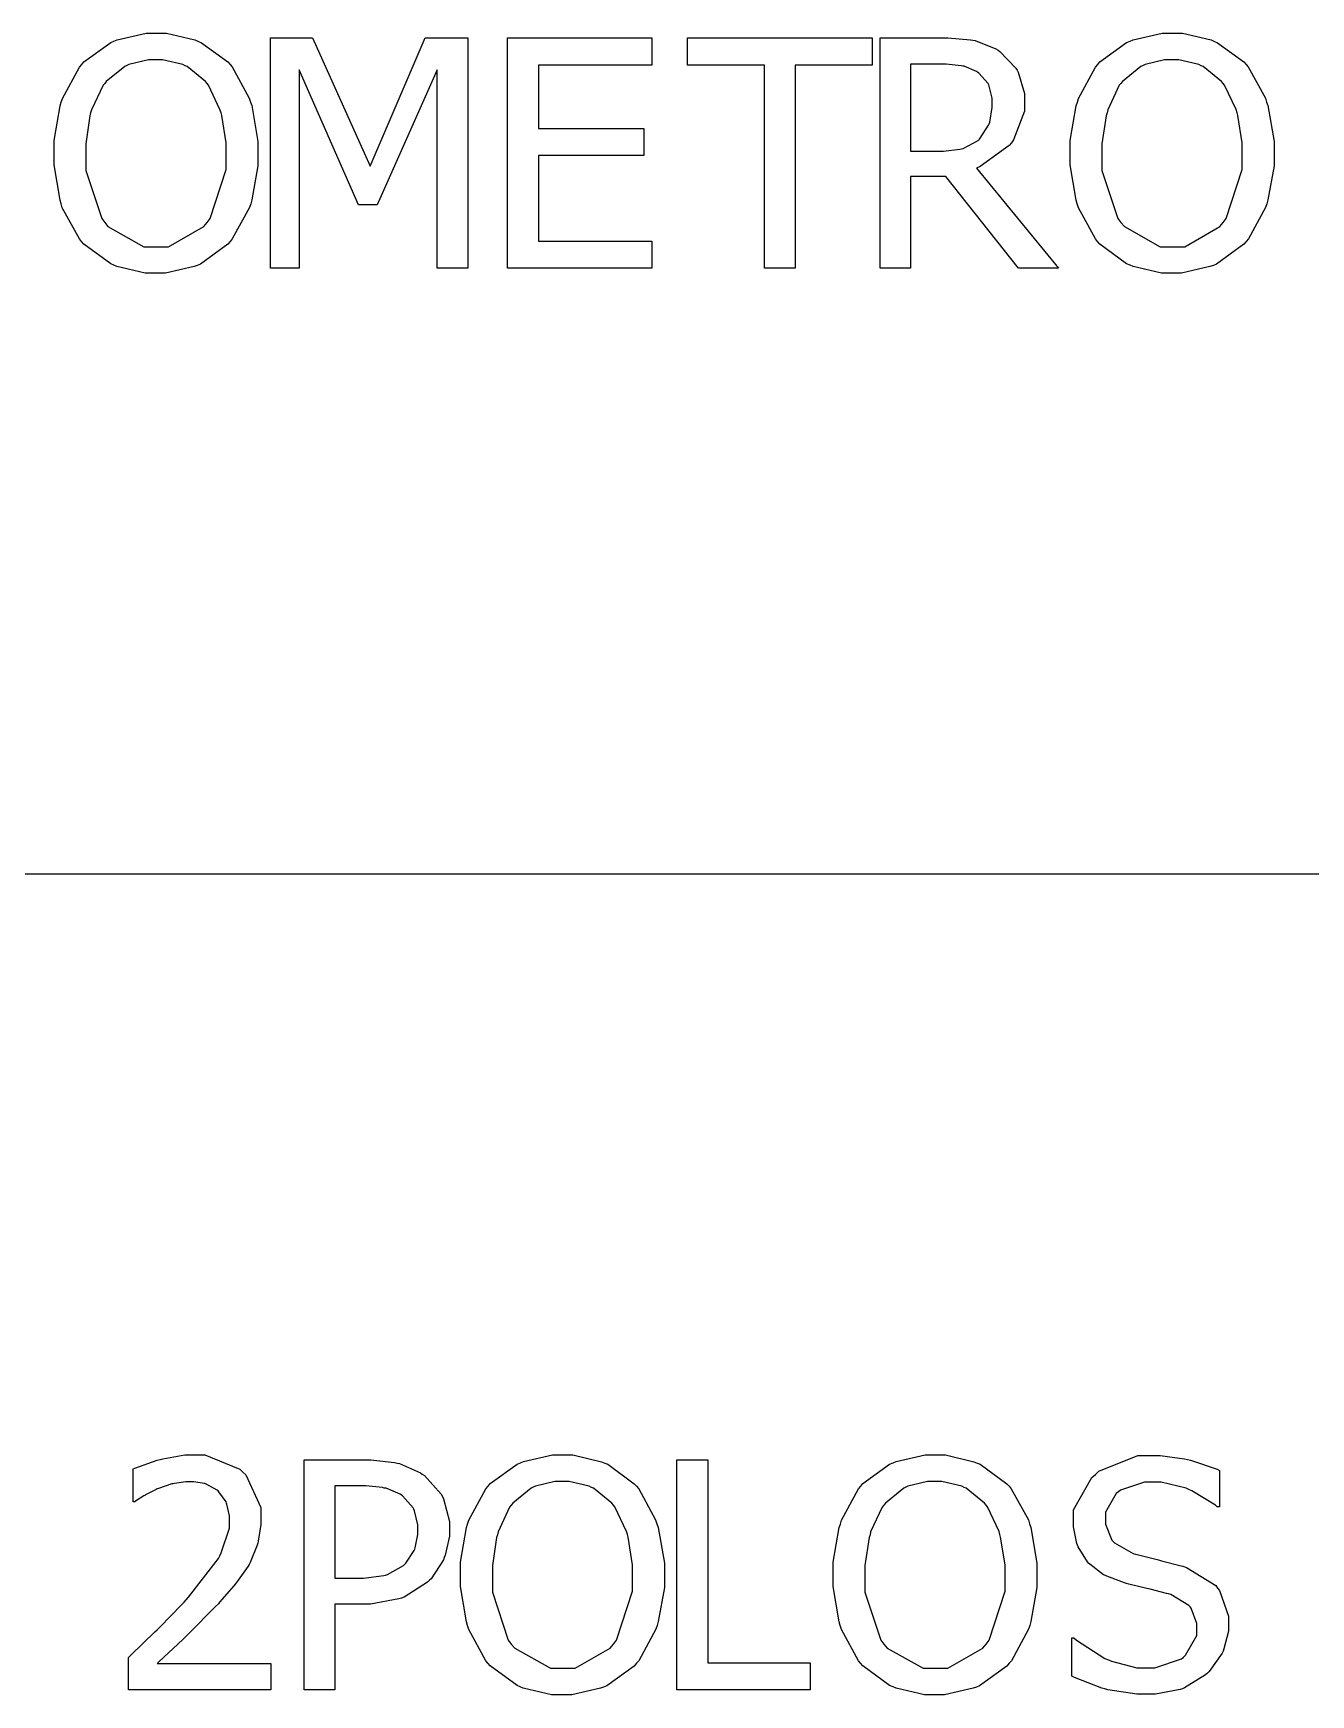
# Model space of a CAD drawing. Header units: millimetres. Extents: x 1974 to 2560, y 1429 to 1567.
# Drawn here: x 2503.207 to 2504.143, y 1523.961 to 1525.18 of the extents above; entities that cross this region are included whole.
import ezdxf

# ---------------------------------------------------------------- set-up
doc = ezdxf.new("R2010")
doc.units = ezdxf.units.MM
doc.layers.add('TEXTO', color=4, linetype='Continuous')

msp = doc.modelspace()

# ---------------------------------------------------------------- linework, layer by layer
at = {"layer": 'TEXTO', "color": 0}
for p, q in [((2503.2437, 1525.1586), (2503.2634, 1525.1728)), ((2503.2634, 1525.1728), (2503.2658, 1525.1737)), ((2503.2658, 1525.1737), (2503.2681, 1525.1747)), ((2503.2681, 1525.1747), (2503.2894, 1525.1795)), ((2503.2894, 1525.1795), (2503.2964, 1525.1795)), ((2503.2964, 1525.1795), (2503.3043, 1525.1795)), ((2503.3043, 1525.1795), (2503.3252, 1525.1746)), ((2503.3252, 1525.1746), (2503.3277, 1525.1735)), ((2503.3277, 1525.1735), (2503.3299, 1525.1725)), ((2503.3299, 1525.1725), (2503.3493, 1525.1585)), ((2503.3806, 1525.0071), (2503.3806, 1525.1761)), ((2503.3806, 1525.1761), (2503.4113, 1525.1761)), ((2503.4113, 1525.1761), (2503.4536, 1525.0819)), ((2503.4536, 1525.0819), (2503.4941, 1525.1761)), ((2503.4941, 1525.1761), (2503.5254, 1525.1761)), ((2503.5254, 1525.1761), (2503.5254, 1525.0071)), ((2503.5254, 1525.1761), (2503.5254, 1525.1761)), ((2503.5544, 1525.0071), (2503.5544, 1525.1761)), ((2503.5544, 1525.1761), (2503.6602, 1525.1761)), ((2503.6602, 1525.1761), (2503.6602, 1525.1561)), ((2503.6863, 1525.1561), (2503.6863, 1525.1761)), ((2503.6863, 1525.1761), (2503.8219, 1525.1761)), ((2503.8219, 1525.1761), (2503.8219, 1525.1561)), ((2503.8276, 1525.0071), (2503.8276, 1525.1761)), ((2503.8276, 1525.1761), (2503.8713, 1525.1761)), ((2503.8713, 1525.1761), (2503.8773, 1525.1761)), ((2503.8773, 1525.1761), (2503.8939, 1525.1747)), ((2503.8939, 1525.1747), (2503.8957, 1525.1744)), ((2503.8957, 1525.1744), (2503.8972, 1525.1742)), ((2503.8972, 1525.1742), (2503.9125, 1525.168)), ((2503.9888, 1525.1586), (2504.0084, 1525.1728)), ((2504.0084, 1525.1728), (2504.0109, 1525.1737)), ((2504.0109, 1525.1737), (2504.0131, 1525.1747)), ((2504.0131, 1525.1747), (2504.0345, 1525.1795)), ((2504.0345, 1525.1795), (2504.0417, 1525.1795)), ((2504.0417, 1525.1795), (2504.0494, 1525.1795)), ((2504.0494, 1525.1795), (2504.0703, 1525.1746)), ((2504.0703, 1525.1746), (2504.0728, 1525.1735)), ((2504.0728, 1525.1735), (2504.075, 1525.1725)), ((2504.075, 1525.1725), (2504.0944, 1525.1585)), ((2503.2422, 1525.1566), (2503.2437, 1525.1586)), ((2503.2912, 1525.1601), (2503.2767, 1525.1566)), ((2503.2967, 1525.1601), (2503.2912, 1525.1601)), ((2503.3014, 1525.1601), (2503.2967, 1525.1601)), ((2503.3162, 1525.1566), (2503.3014, 1525.1601)), ((2503.3493, 1525.1585), (2503.351, 1525.1566)), ((2503.9125, 1525.168), (2503.9143, 1525.167)), ((2503.9143, 1525.167), (2503.9155, 1525.1661)), ((2503.9155, 1525.1661), (2503.9272, 1525.154)), ((2503.9873, 1525.1566), (2503.9888, 1525.1586)), ((2504.0362, 1525.1601), (2504.0219, 1525.1566)), ((2504.0417, 1525.1601), (2504.0362, 1525.1601)), ((2504.0466, 1525.1601), (2504.0417, 1525.1601)), ((2504.0613, 1525.1566), (2504.0466, 1525.1601)), ((2504.0944, 1525.1585), (2504.0961, 1525.1566)), ((2503.2281, 1525.1316), (2503.2405, 1525.1547)), ((2503.2405, 1525.1547), (2503.2422, 1525.1566)), ((2503.2738, 1525.1552), (2503.2601, 1525.1442)), ((2503.2753, 1525.1559), (2503.2738, 1525.1552)), ((2503.2767, 1525.1566), (2503.2753, 1525.1559)), ((2503.318, 1525.1557), (2503.3162, 1525.1566)), ((2503.3195, 1525.1551), (2503.318, 1525.1557)), ((2503.3329, 1525.1441), (2503.3195, 1525.1551)), ((2503.351, 1525.1566), (2503.3525, 1525.1548)), ((2503.351, 1525.1566), (2503.351, 1525.1566)), ((2503.3525, 1525.1548), (2503.365, 1525.1319)), ((2503.4451, 1525.0536), (2503.4017, 1525.1526)), ((2503.4017, 1525.1526), (2503.4017, 1525.0071)), ((2503.5028, 1525.1526), (2503.4588, 1525.0536)), ((2503.5028, 1525.0071), (2503.5028, 1525.1526)), ((2503.6602, 1525.1561), (2503.577, 1525.1561)), ((2503.577, 1525.1561), (2503.577, 1525.1097)), ((2503.7429, 1525.1561), (2503.6863, 1525.1561)), ((2503.7429, 1525.0071), (2503.7429, 1525.1561)), ((2503.8219, 1525.1561), (2503.7653, 1525.1561)), ((2503.7653, 1525.1561), (2503.7653, 1525.0071)), ((2503.8723, 1525.1567), (2503.8499, 1525.1567)), ((2503.8499, 1525.1567), (2503.8499, 1525.093)), ((2503.8761, 1525.1567), (2503.8723, 1525.1567)), ((2503.887, 1525.1556), (2503.8761, 1525.1567)), ((2503.8882, 1525.1554), (2503.887, 1525.1556)), ((2503.8892, 1525.1553), (2503.8882, 1525.1554)), ((2503.8984, 1525.1515), (2503.8892, 1525.1553)), ((2503.8991, 1525.1509), (2503.8984, 1525.1515)), ((2503.9001, 1525.1503), (2503.8991, 1525.1509)), ((2503.9068, 1525.1426), (2503.9001, 1525.1503)), ((2503.9272, 1525.154), (2503.9282, 1525.1524)), ((2503.9282, 1525.1524), (2503.9289, 1525.151)), ((2503.9289, 1525.151), (2503.9334, 1525.1354)), ((2503.9731, 1525.1316), (2503.9856, 1525.1547)), ((2503.9856, 1525.1547), (2503.9873, 1525.1566)), ((2504.0188, 1525.1552), (2504.0054, 1525.1442)), ((2504.0204, 1525.1559), (2504.0188, 1525.1552)), ((2504.0219, 1525.1566), (2504.0204, 1525.1559)), ((2504.063, 1525.1557), (2504.0613, 1525.1566)), ((2504.0645, 1525.1551), (2504.063, 1525.1557)), ((2504.078, 1525.1441), (2504.0645, 1525.1551)), ((2504.0961, 1525.1566), (2504.0976, 1525.1548)), ((2504.0961, 1525.1566), (2504.0961, 1525.1566)), ((2504.0976, 1525.1548), (2504.1103, 1525.1319)), ((2503.2579, 1525.1413), (2503.2494, 1525.1233)), ((2503.2591, 1525.1426), (2503.2579, 1525.1413)), ((2503.2601, 1525.1442), (2503.2591, 1525.1426)), ((2503.3341, 1525.1426), (2503.3329, 1525.1441)), ((2503.3351, 1525.1413), (2503.3341, 1525.1426)), ((2503.3435, 1525.1235), (2503.3351, 1525.1413)), ((2503.9073, 1525.1416), (2503.9068, 1525.1426)), ((2503.9076, 1525.1406), (2503.9073, 1525.1416)), ((2503.9098, 1525.1318), (2503.9076, 1525.1406)), ((2503.9334, 1525.1354), (2503.9334, 1525.1302)), ((2504.003, 1525.1413), (2503.9945, 1525.1233)), ((2504.0042, 1525.1426), (2504.003, 1525.1413)), ((2504.0054, 1525.1442), (2504.0042, 1525.1426)), ((2504.0792, 1525.1426), (2504.078, 1525.1441)), ((2504.0802, 1525.1413), (2504.0792, 1525.1426)), ((2504.0887, 1525.1235), (2504.0802, 1525.1413)), ((2503.2219, 1525.1009), (2503.2263, 1525.1263)), ((2503.2263, 1525.1263), (2503.2271, 1525.1289)), ((2503.2271, 1525.1289), (2503.2281, 1525.1316)), ((2503.2494, 1525.1233), (2503.2487, 1525.121)), ((2503.3443, 1525.1212), (2503.3435, 1525.1235)), ((2503.365, 1525.1319), (2503.3659, 1525.129)), ((2503.3659, 1525.129), (2503.3669, 1525.1264)), ((2503.3669, 1525.1264), (2503.3714, 1525.1002)), ((2503.9081, 1525.1142), (2503.9098, 1525.125)), ((2503.9098, 1525.1285), (2503.9098, 1525.1318)), ((2503.9098, 1525.125), (2503.9098, 1525.1285)), ((2503.9098, 1525.1285), (2503.9098, 1525.1285)), ((2503.9334, 1525.1224), (2503.9255, 1525.1012)), ((2503.9334, 1525.1302), (2503.9334, 1525.1224)), ((2503.9669, 1525.1009), (2503.9714, 1525.1263)), ((2503.9714, 1525.1263), (2503.9724, 1525.1289)), ((2503.9724, 1525.1289), (2503.9731, 1525.1316)), ((2503.9945, 1525.1233), (2503.994, 1525.121)), ((2504.0894, 1525.1212), (2504.0887, 1525.1235)), ((2504.1103, 1525.1319), (2504.111, 1525.129)), ((2504.111, 1525.129), (2504.112, 1525.1264)), ((2504.112, 1525.1264), (2504.1165, 1525.1002)), ((2503.2482, 1525.1189), (2503.2452, 1525.0984)), ((2503.2487, 1525.121), (2503.2482, 1525.1189)), ((2503.3448, 1525.1191), (2503.3443, 1525.1212)), ((2503.3481, 1525.099), (2503.3448, 1525.1191)), ((2503.577, 1525.1097), (2503.6543, 1525.1097)), ((2503.6543, 1525.1097), (2503.6543, 1525.0898)), ((2503.9011, 1525.1026), (2503.9071, 1525.112)), ((2503.9071, 1525.112), (2503.9076, 1525.1131)), ((2503.9076, 1525.1131), (2503.9081, 1525.1142)), ((2503.9933, 1525.1189), (2503.9903, 1525.0984)), ((2503.994, 1525.121), (2503.9933, 1525.1189)), ((2504.0899, 1525.1191), (2504.0894, 1525.1212)), ((2504.0931, 1525.099), (2504.0899, 1525.1191)), ((2503.2219, 1525.0915), (2503.2219, 1525.1009)), ((2503.2452, 1525.0984), (2503.2452, 1525.0915)), ((2503.3481, 1525.0915), (2503.3481, 1525.099)), ((2503.3714, 1525.1002), (2503.3714, 1525.0915)), ((2503.8884, 1525.0949), (2503.8994, 1525.1008)), ((2503.8994, 1525.1008), (2503.9004, 1525.1017)), ((2503.9004, 1525.1017), (2503.9011, 1525.1026)), ((2503.924, 1525.0991), (2503.9222, 1525.0971)), ((2503.9255, 1525.1012), (2503.924, 1525.0991)), ((2503.9669, 1525.0915), (2503.9669, 1525.1009)), ((2503.9903, 1525.0984), (2503.9903, 1525.0915)), ((2504.0931, 1525.0915), (2504.0931, 1525.099)), ((2504.1165, 1525.1002), (2504.1165, 1525.0915)), ((2503.2219, 1525.083), (2503.2219, 1525.0915)), ((2503.2452, 1525.0915), (2503.2452, 1525.0788)), ((2503.3481, 1525.0796), (2503.3481, 1525.0915)), ((2503.3481, 1525.0915), (2503.3481, 1525.0915)), ((2503.3714, 1525.0915), (2503.3714, 1525.0823)), ((2503.6543, 1525.0898), (2503.577, 1525.0898)), ((2503.577, 1525.0898), (2503.577, 1525.027)), ((2503.8499, 1525.093), (2503.8699, 1525.093)), ((2503.8699, 1525.093), (2503.8741, 1525.093)), ((2503.8741, 1525.093), (2503.886, 1525.0945)), ((2503.886, 1525.0945), (2503.8872, 1525.0946)), ((2503.8872, 1525.0946), (2503.8884, 1525.0949)), ((2503.9222, 1525.0971), (2503.9009, 1525.0817)), ((2503.9669, 1525.083), (2503.9669, 1525.0915)), ((2503.9903, 1525.0915), (2503.9903, 1525.0788)), ((2504.0931, 1525.0796), (2504.0931, 1525.0915)), ((2504.0931, 1525.0915), (2504.0931, 1525.0915)), ((2504.1165, 1525.0915), (2504.1165, 1525.0823)), ((2503.2263, 1525.0571), (2503.2219, 1525.083)), ((2503.2452, 1525.0788), (2503.2569, 1525.0436)), ((2503.3364, 1525.0436), (2503.3481, 1525.0796)), ((2503.3714, 1525.0823), (2503.3669, 1525.0572)), ((2503.8758, 1525.0743), (2503.8499, 1525.0743)), ((2503.8499, 1525.0743), (2503.8499, 1525.0071)), ((2503.9292, 1525.0071), (2503.8758, 1525.0743)), ((2503.9009, 1525.0817), (2503.8984, 1525.0805)), ((2503.8984, 1525.0805), (2503.9585, 1525.0071)), ((2503.8984, 1525.0805), (2503.8984, 1525.0805)), ((2503.9714, 1525.0571), (2503.9669, 1525.083)), ((2503.9903, 1525.0788), (2504.0019, 1525.0436)), ((2504.0814, 1525.0436), (2504.0931, 1525.0796)), ((2504.1165, 1525.0823), (2504.112, 1525.0572)), ((2503.2271, 1525.0543), (2503.2263, 1525.0571)), ((2503.2278, 1525.0515), (2503.2271, 1525.0543)), ((2503.2405, 1525.0286), (2503.2278, 1525.0515)), ((2503.3652, 1525.0517), (2503.3525, 1525.0286)), ((2503.3661, 1525.0543), (2503.3652, 1525.0517)), ((2503.3669, 1525.0572), (2503.3661, 1525.0543)), ((2503.4588, 1525.0536), (2503.4451, 1525.0536)), ((2503.9722, 1525.0543), (2503.9714, 1525.0571)), ((2503.9731, 1525.0515), (2503.9722, 1525.0543)), ((2503.9856, 1525.0286), (2503.9731, 1525.0515)), ((2504.1103, 1525.0517), (2504.0978, 1525.0286)), ((2504.1113, 1525.0543), (2504.1103, 1525.0517)), ((2504.112, 1525.0572), (2504.1113, 1525.0543)), ((2503.2569, 1525.0436), (2503.2591, 1525.0406)), ((2503.2591, 1525.0406), (2503.2614, 1525.0377)), ((2503.2614, 1525.0377), (2503.2877, 1525.0229)), ((2503.3058, 1525.0229), (2503.3317, 1525.0377)), ((2503.3317, 1525.0377), (2503.3341, 1525.0406)), ((2503.3341, 1525.0406), (2503.3364, 1525.0436)), ((2504.0019, 1525.0436), (2504.0042, 1525.0406)), ((2504.0042, 1525.0406), (2504.0067, 1525.0377)), ((2504.0067, 1525.0377), (2504.033, 1525.0229)), ((2504.0511, 1525.0229), (2504.0767, 1525.0377)), ((2504.0767, 1525.0377), (2504.0792, 1525.0406)), ((2504.0792, 1525.0406), (2504.0814, 1525.0436)), ((2503.242, 1525.0266), (2503.2405, 1525.0286)), ((2503.2437, 1525.0248), (2503.242, 1525.0266)), ((2503.2634, 1525.0103), (2503.2437, 1525.0248)), ((2503.3493, 1525.0247), (2503.3292, 1525.0101)), ((2503.351, 1525.0266), (2503.3493, 1525.0247)), ((2503.3525, 1525.0286), (2503.351, 1525.0266)), ((2503.577, 1525.027), (2503.6602, 1525.027)), ((2503.6602, 1525.027), (2503.6602, 1525.0071)), ((2503.9871, 1525.0266), (2503.9856, 1525.0286)), ((2503.9888, 1525.0248), (2503.9871, 1525.0266)), ((2504.0084, 1525.0103), (2503.9888, 1525.0248)), ((2504.0944, 1525.0247), (2504.0742, 1525.0101)), ((2504.0961, 1525.0266), (2504.0944, 1525.0247)), ((2504.0978, 1525.0286), (2504.0961, 1525.0266)), ((2503.2877, 1525.0229), (2503.2967, 1525.0229)), ((2503.2967, 1525.0229), (2503.3058, 1525.0229)), ((2504.033, 1525.0229), (2504.0417, 1525.0229)), ((2504.0417, 1525.0229), (2504.0511, 1525.0229)), ((2503.2656, 1525.0094), (2503.2634, 1525.0103)), ((2503.2678, 1525.0084), (2503.2656, 1525.0094)), ((2503.2887, 1525.0035), (2503.2678, 1525.0084)), ((2503.2964, 1525.0035), (2503.2887, 1525.0035)), ((2503.3036, 1525.0035), (2503.2964, 1525.0035)), ((2503.3245, 1525.0083), (2503.3036, 1525.0035)), ((2503.3269, 1525.0091), (2503.3245, 1525.0083)), ((2503.3292, 1525.0101), (2503.3269, 1525.0091)), ((2503.4017, 1525.0071), (2503.3806, 1525.0071)), ((2503.5254, 1525.0071), (2503.5028, 1525.0071)), ((2503.6602, 1525.0071), (2503.5544, 1525.0071)), ((2503.6602, 1525.0071), (2503.6602, 1525.0071)), ((2503.7653, 1525.0071), (2503.7429, 1525.0071)), ((2503.7653, 1525.0071), (2503.7653, 1525.0071)), ((2503.8499, 1525.0071), (2503.8276, 1525.0071)), ((2503.9585, 1525.0071), (2503.9292, 1525.0071)), ((2504.0109, 1525.0094), (2504.0084, 1525.0103)), ((2504.0131, 1525.0084), (2504.0109, 1525.0094)), ((2504.034, 1525.0035), (2504.0131, 1525.0084)), ((2504.0417, 1525.0035), (2504.034, 1525.0035)), ((2504.0487, 1525.0035), (2504.0417, 1525.0035)), ((2504.0695, 1525.0083), (2504.0487, 1525.0035)), ((2504.072, 1525.0091), (2504.0695, 1525.0083)), ((2504.0742, 1525.0101), (2504.072, 1525.0091)), ((2507.7976, 1524.5625), (2478.9131, 1524.5625)), ((2503.3016, 1524.1337), (2503.3177, 1524.1365)), ((2503.3177, 1524.1365), (2503.3232, 1524.1365)), ((2503.3232, 1524.1365), (2503.3324, 1524.1365)), ((2503.3324, 1524.1365), (2503.358, 1524.126)), ((2503.5661, 1524.1317), (2503.5875, 1524.1365)), ((2503.5875, 1524.1365), (2503.5944, 1524.1365)), ((2503.5944, 1524.1365), (2503.6023, 1524.1365)), ((2503.6023, 1524.1365), (2503.6232, 1524.1315)), ((2503.8393, 1524.1317), (2503.8606, 1524.1365)), ((2503.8606, 1524.1365), (2503.8678, 1524.1365)), ((2503.8678, 1524.1365), (2503.8756, 1524.1365)), ((2503.8756, 1524.1365), (2503.8964, 1524.1315)), ((2503.9881, 1524.1245), (2504.0166, 1524.136)), ((2504.0166, 1524.136), (2504.0263, 1524.136)), ((2504.0263, 1524.136), (2504.033, 1524.136)), ((2504.033, 1524.136), (2504.0509, 1524.1337)), ((2503.28, 1524.1263), (2503.281, 1524.1268)), ((2503.28, 1524.1022), (2503.28, 1524.1263)), ((2503.281, 1524.1268), (2503.2974, 1524.1327)), ((2503.2974, 1524.1327), (2503.2996, 1524.1332)), ((2503.2996, 1524.1332), (2503.3016, 1524.1337)), ((2503.358, 1524.126), (2503.3602, 1524.1239)), ((2503.3602, 1524.1239), (2503.3624, 1524.1219)), ((2503.4054, 1523.9641), (2503.4054, 1524.1329)), ((2503.4054, 1524.1329), (2503.4479, 1524.1329)), ((2503.4479, 1524.1329), (2503.4541, 1524.1329)), ((2503.4541, 1524.1329), (2503.4715, 1524.131)), ((2503.4715, 1524.131), (2503.4734, 1524.1305)), ((2503.4734, 1524.1305), (2503.4752, 1524.1301)), ((2503.4752, 1524.1301), (2503.4906, 1524.1234)), ((2503.4906, 1524.1234), (2503.4918, 1524.1225)), ((2503.4918, 1524.1225), (2503.4934, 1524.1214)), ((2503.5417, 1524.1155), (2503.5614, 1524.1296)), ((2503.5614, 1524.1296), (2503.5638, 1524.1306)), ((2503.5638, 1524.1306), (2503.5661, 1524.1317)), ((2503.6232, 1524.1315), (2503.6257, 1524.1305)), ((2503.6257, 1524.1305), (2503.628, 1524.1296)), ((2503.628, 1524.1296), (2503.6473, 1524.1153)), ((2503.6786, 1523.9641), (2503.6786, 1524.1329)), ((2503.6786, 1524.1329), (2503.7012, 1524.1329)), ((2503.7012, 1524.1329), (2503.7012, 1523.984)), ((2503.8149, 1524.1155), (2503.8346, 1524.1296)), ((2503.8346, 1524.1296), (2503.8371, 1524.1306)), ((2503.8371, 1524.1306), (2503.8393, 1524.1317)), ((2503.8964, 1524.1315), (2503.8989, 1524.1305)), ((2503.8989, 1524.1305), (2503.9011, 1524.1296)), ((2503.9011, 1524.1296), (2503.9205, 1524.1153)), ((2503.9856, 1524.1222), (2503.9881, 1524.1245)), ((2504.0509, 1524.1337), (2504.0531, 1524.1332)), ((2504.0531, 1524.1332), (2504.0551, 1524.1327)), ((2504.0551, 1524.1327), (2504.0747, 1524.126)), ((2504.0747, 1524.126), (2504.0765, 1524.1251)), ((2504.0765, 1524.1251), (2504.0765, 1524.0983)), ((2503.2967, 1524.1112), (2503.2889, 1524.1073)), ((2503.2974, 1524.1115), (2503.2967, 1524.1112)), ((2503.2984, 1524.1119), (2503.2974, 1524.1115)), ((2503.3083, 1524.1152), (2503.2984, 1524.1119)), ((2503.3093, 1524.1153), (2503.3083, 1524.1152)), ((2503.3103, 1524.1156), (2503.3093, 1524.1153)), ((2503.3185, 1524.1168), (2503.3103, 1524.1156)), ((2503.3214, 1524.1168), (2503.3185, 1524.1168)), ((2503.3242, 1524.1168), (2503.3214, 1524.1168)), ((2503.3321, 1524.1155), (2503.3242, 1524.1168)), ((2503.3329, 1524.1152), (2503.3321, 1524.1155)), ((2503.3339, 1524.1149), (2503.3329, 1524.1152)), ((2503.3416, 1524.1106), (2503.3339, 1524.1149)), ((2503.3421, 1524.1101), (2503.3416, 1524.1106)), ((2503.3624, 1524.1219), (2503.3736, 1524.098)), ((2503.4464, 1524.1137), (2503.4277, 1524.1137)), ((2503.4277, 1524.1137), (2503.4277, 1524.0462)), ((2503.4506, 1524.1137), (2503.4464, 1524.1137)), ((2503.4628, 1524.1125), (2503.4506, 1524.1137)), ((2503.464, 1524.1122), (2503.4628, 1524.1125)), ((2503.4653, 1524.112), (2503.464, 1524.1122)), ((2503.4757, 1524.1078), (2503.4653, 1524.112)), ((2503.4934, 1524.1214), (2503.5058, 1524.1077)), ((2503.5261, 1524.0886), (2503.5386, 1524.1117)), ((2503.5386, 1524.1117), (2503.5402, 1524.1135)), ((2503.5402, 1524.1135), (2503.5417, 1524.1155)), ((2503.5718, 1524.1122), (2503.5584, 1524.1012)), ((2503.5733, 1524.1128), (2503.5718, 1524.1122)), ((2503.5748, 1524.1136), (2503.5733, 1524.1128)), ((2503.5892, 1524.1171), (2503.5748, 1524.1136)), ((2503.5947, 1524.1171), (2503.5892, 1524.1171)), ((2503.5996, 1524.1171), (2503.5947, 1524.1171)), ((2503.6143, 1524.1135), (2503.5996, 1524.1171)), ((2503.616, 1524.1127), (2503.6143, 1524.1135)), ((2503.6175, 1524.1121), (2503.616, 1524.1127)), ((2503.6309, 1524.1011), (2503.6175, 1524.1121)), ((2503.6473, 1524.1153), (2503.649, 1524.1135)), ((2503.649, 1524.1135), (2503.6506, 1524.1117)), ((2503.649, 1524.1135), (2503.649, 1524.1135)), ((2503.6506, 1524.1117), (2503.663, 1524.0888)), ((2503.7993, 1524.0886), (2503.8117, 1524.1117)), ((2503.8117, 1524.1117), (2503.8135, 1524.1135)), ((2503.8135, 1524.1135), (2503.8149, 1524.1155)), ((2503.845, 1524.1122), (2503.8316, 1524.1012)), ((2503.8465, 1524.1128), (2503.845, 1524.1122)), ((2503.848, 1524.1136), (2503.8465, 1524.1128)), ((2503.8624, 1524.1171), (2503.848, 1524.1136)), ((2503.8678, 1524.1171), (2503.8624, 1524.1171)), ((2503.8728, 1524.1171), (2503.8678, 1524.1171)), ((2503.8875, 1524.1135), (2503.8728, 1524.1171)), ((2503.8892, 1524.1127), (2503.8875, 1524.1135)), ((2503.8907, 1524.1121), (2503.8892, 1524.1127)), ((2503.9041, 1524.1011), (2503.8907, 1524.1121)), ((2503.9205, 1524.1153), (2503.9222, 1524.1135)), ((2503.9222, 1524.1135), (2503.9237, 1524.1117)), ((2503.9222, 1524.1135), (2503.9222, 1524.1135)), ((2503.9237, 1524.1117), (2503.9364, 1524.0888)), ((2503.9694, 1524.0963), (2503.9829, 1524.1199)), ((2503.9829, 1524.1199), (2503.9856, 1524.1222)), ((2504.004, 1524.1106), (2504.0025, 1524.1094)), ((2504.0214, 1524.1166), (2504.004, 1524.1106)), ((2504.0278, 1524.1166), (2504.0214, 1524.1166)), ((2504.0338, 1524.1166), (2504.0278, 1524.1166)), ((2504.0521, 1524.1121), (2504.0338, 1524.1166)), ((2504.0541, 1524.1111), (2504.0521, 1524.1121)), ((2504.0561, 1524.1102), (2504.0541, 1524.1111)), ((2504.0735, 1524.0996), (2504.0561, 1524.1102)), ((2503.2812, 1524.1022), (2503.28, 1524.1022)), ((2503.2815, 1524.1025), (2503.2812, 1524.1022)), ((2503.2877, 1524.1064), (2503.2815, 1524.1025)), ((2503.2884, 1524.1068), (2503.2877, 1524.1064)), ((2503.2889, 1524.1073), (2503.2884, 1524.1068)), ((2503.3428, 1524.1094), (2503.3421, 1524.1101)), ((2503.3481, 1524.1022), (2503.3428, 1524.1094)), ((2503.3483, 1524.1012), (2503.3481, 1524.1022)), ((2503.3485, 1524.1004), (2503.3483, 1524.1012)), ((2503.3505, 1524.0919), (2503.3485, 1524.1004)), ((2503.3736, 1524.098), (2503.3736, 1524.0899)), ((2503.4765, 1524.1072), (2503.4757, 1524.1078)), ((2503.4774, 1524.1065), (2503.4765, 1524.1072)), ((2503.4851, 1524.0978), (2503.4774, 1524.1065)), ((2503.5058, 1524.1077), (2503.5067, 1524.1061)), ((2503.5067, 1524.1061), (2503.5075, 1524.1044)), ((2503.5075, 1524.1044), (2503.5119, 1524.0876)), ((2503.5559, 1524.0982), (2503.5475, 1524.0801)), ((2503.5571, 1524.0996), (2503.5559, 1524.0982)), ((2503.5584, 1524.1012), (2503.5571, 1524.0996)), ((2503.6322, 1524.0996), (2503.6309, 1524.1011)), ((2503.6332, 1524.0983), (2503.6322, 1524.0996)), ((2503.6416, 1524.0804), (2503.6332, 1524.0983)), ((2503.8291, 1524.0982), (2503.8206, 1524.0801)), ((2503.8304, 1524.0996), (2503.8291, 1524.0982)), ((2503.8316, 1524.1012), (2503.8304, 1524.0996)), ((2503.9053, 1524.0996), (2503.9041, 1524.1011)), ((2503.9063, 1524.0983), (2503.9053, 1524.0996)), ((2503.9148, 1524.0804), (2503.9063, 1524.0983)), ((2504.0007, 1524.1082), (2503.9928, 1524.0946)), ((2504.0025, 1524.1094), (2504.0007, 1524.1082)), ((2504.0747, 1524.0983), (2504.0735, 1524.0996)), ((2504.0765, 1524.0983), (2504.0747, 1524.0983)), ((2503.3505, 1524.0888), (2503.3505, 1524.0919)), ((2503.3505, 1524.0828), (2503.3505, 1524.0888)), ((2503.3736, 1524.0899), (2503.3736, 1524.0854)), ((2503.4856, 1524.0966), (2503.4851, 1524.0978)), ((2503.4861, 1524.0956), (2503.4856, 1524.0966)), ((2503.4886, 1524.0853), (2503.4861, 1524.0956)), ((2503.5119, 1524.0876), (2503.5119, 1524.082)), ((2503.5244, 1524.0832), (2503.5251, 1524.0858)), ((2503.5251, 1524.0858), (2503.5261, 1524.0886)), ((2503.663, 1524.0888), (2503.6639, 1524.086)), ((2503.6639, 1524.086), (2503.6649, 1524.0832)), ((2503.7976, 1524.0832), (2503.7985, 1524.0858)), ((2503.7985, 1524.0858), (2503.7993, 1524.0886)), ((2503.9364, 1524.0888), (2503.9372, 1524.086)), ((2503.9372, 1524.086), (2503.9381, 1524.0832)), ((2503.9694, 1524.0877), (2503.9694, 1524.0963)), ((2503.9694, 1524.0837), (2503.9694, 1524.0877)), ((2503.9928, 1524.0946), (2503.9928, 1524.0901)), ((2503.9928, 1524.0901), (2503.9928, 1524.0858)), ((2503.9928, 1524.0858), (2503.9975, 1524.074)), ((2503.3445, 1524.0647), (2503.3505, 1524.0828)), ((2503.3736, 1524.0854), (2503.3716, 1524.0732)), ((2503.4866, 1524.0684), (2503.4886, 1524.0782)), ((2503.4886, 1524.0814), (2503.4886, 1524.0853)), ((2503.4886, 1524.0782), (2503.4886, 1524.0814)), ((2503.4886, 1524.0814), (2503.4886, 1524.0814)), ((2503.5119, 1524.0768), (2503.5087, 1524.0629)), ((2503.5119, 1524.082), (2503.5119, 1524.0768)), ((2503.5119, 1524.082), (2503.5119, 1524.082)), ((2503.5199, 1524.0578), (2503.5244, 1524.0832)), ((2503.5462, 1524.0758), (2503.5433, 1524.0553)), ((2503.547, 1524.0779), (2503.5462, 1524.0758)), ((2503.5475, 1524.0801), (2503.547, 1524.0779)), ((2503.6423, 1524.0782), (2503.6416, 1524.0804)), ((2503.6428, 1524.0761), (2503.6423, 1524.0782)), ((2503.6461, 1524.0559), (2503.6428, 1524.0761)), ((2503.6649, 1524.0832), (2503.6694, 1524.0572)), ((2503.7931, 1524.0578), (2503.7976, 1524.0832)), ((2503.8195, 1524.0758), (2503.8164, 1524.0553)), ((2503.8202, 1524.0779), (2503.8195, 1524.0758)), ((2503.8206, 1524.0801), (2503.8202, 1524.0779)), ((2503.9155, 1524.0782), (2503.9148, 1524.0804)), ((2503.916, 1524.0761), (2503.9155, 1524.0782)), ((2503.9193, 1524.0559), (2503.916, 1524.0761)), ((2503.9381, 1524.0832), (2503.9426, 1524.0572)), ((2503.9719, 1524.0715), (2503.9694, 1524.0837)), ((2503.9975, 1524.074), (2503.9985, 1524.073)), ((2503.3424, 1524.0604), (2503.3435, 1524.0625)), ((2503.3435, 1524.0625), (2503.3445, 1524.0647)), ((2503.3709, 1524.0704), (2503.3657, 1524.0575)), ((2503.3714, 1524.0717), (2503.3709, 1524.0704)), ((2503.3716, 1524.0732), (2503.3714, 1524.0717)), ((2503.4799, 1524.0572), (2503.4859, 1524.0663)), ((2503.4859, 1524.0663), (2503.4864, 1524.0673)), ((2503.4864, 1524.0673), (2503.4866, 1524.0684)), ((2503.5087, 1524.0629), (2503.508, 1524.0612)), ((2503.9724, 1524.0702), (2503.9719, 1524.0715)), ((2503.9729, 1524.069), (2503.9724, 1524.0702)), ((2503.9796, 1524.0581), (2503.9729, 1524.069)), ((2503.9985, 1524.073), (2503.9995, 1524.0719)), ((2503.9995, 1524.0719), (2504.0131, 1524.0642)), ((2504.0131, 1524.0642), (2504.0149, 1524.0637)), ((2504.0149, 1524.0637), (2504.0162, 1524.0634)), ((2504.0162, 1524.0634), (2504.0308, 1524.0598)), ((2503.3205, 1524.0321), (2503.3424, 1524.0604)), ((2503.3642, 1524.055), (2503.3557, 1524.0428)), ((2503.365, 1524.0562), (2503.3642, 1524.055)), ((2503.3657, 1524.0575), (2503.365, 1524.0562)), ((2503.4665, 1524.0488), (2503.4782, 1524.0554)), ((2503.4782, 1524.0554), (2503.4791, 1524.0563)), ((2503.4791, 1524.0563), (2503.4799, 1524.0572)), ((2503.5075, 1524.0596), (2503.4983, 1524.0456)), ((2503.508, 1524.0612), (2503.5075, 1524.0596)), ((2503.5199, 1524.0484), (2503.5199, 1524.0578)), ((2503.5433, 1524.0553), (2503.5433, 1524.0484)), ((2503.6461, 1524.0484), (2503.6461, 1524.0559)), ((2503.6694, 1524.0572), (2503.6694, 1524.0484)), ((2503.7931, 1524.0484), (2503.7931, 1524.0578)), ((2503.8164, 1524.0553), (2503.8164, 1524.0484)), ((2503.9193, 1524.0484), (2503.9193, 1524.0559)), ((2503.9426, 1524.0572), (2503.9426, 1524.0484)), ((2503.9804, 1524.0572), (2503.9796, 1524.0581)), ((2503.9814, 1524.0563), (2503.9804, 1524.0572)), ((2503.9915, 1524.0486), (2503.9814, 1524.0563)), ((2504.0308, 1524.0598), (2504.0325, 1524.0593)), ((2504.0325, 1524.0593), (2504.034, 1524.0589)), ((2504.034, 1524.0589), (2504.0484, 1524.0552)), ((2504.0484, 1524.0552), (2504.0497, 1524.0548)), ((2504.0497, 1524.0548), (2504.0524, 1524.054)), ((2504.0524, 1524.054), (2504.0737, 1524.0406)), ((2503.3538, 1524.0404), (2503.3433, 1524.0285)), ((2503.3547, 1524.0416), (2503.3538, 1524.0404)), ((2503.3557, 1524.0428), (2503.3547, 1524.0416)), ((2503.4277, 1524.0462), (2503.4432, 1524.0462)), ((2503.4432, 1524.0462), (2503.4487, 1524.0462)), ((2503.4487, 1524.0462), (2503.4638, 1524.048)), ((2503.4638, 1524.048), (2503.465, 1524.0484)), ((2503.465, 1524.0484), (2503.4665, 1524.0488)), ((2503.4958, 1524.0431), (2503.4786, 1524.0322)), ((2503.4973, 1524.0445), (2503.4958, 1524.0431)), ((2503.4983, 1524.0456), (2503.4973, 1524.0445)), ((2503.5199, 1524.0399), (2503.5199, 1524.0484)), ((2503.5244, 1524.0141), (2503.5199, 1524.0399)), ((2503.5433, 1524.0484), (2503.5433, 1524.0357)), ((2503.6461, 1524.0365), (2503.6461, 1524.0484)), ((2503.6461, 1524.0484), (2503.6461, 1524.0484)), ((2503.6694, 1524.0392), (2503.6649, 1524.0142)), ((2503.6694, 1524.0484), (2503.6694, 1524.0392)), ((2503.7931, 1524.0399), (2503.7931, 1524.0484)), ((2503.7976, 1524.0141), (2503.7931, 1524.0399)), ((2503.8164, 1524.0484), (2503.8164, 1524.0357)), ((2503.9193, 1524.0365), (2503.9193, 1524.0484)), ((2503.9193, 1524.0484), (2503.9193, 1524.0484)), ((2503.9426, 1524.0392), (2503.9381, 1524.0142)), ((2503.9426, 1524.0484), (2503.9426, 1524.0392)), ((2503.9928, 1524.048), (2503.9915, 1524.0486)), ((2503.9938, 1524.0475), (2503.9928, 1524.048)), ((2504.0069, 1524.0426), (2503.9938, 1524.0475)), ((2504.0084, 1524.0422), (2504.0069, 1524.0426)), ((2504.0099, 1524.0418), (2504.0084, 1524.0422)), ((2504.0233, 1524.0385), (2504.0099, 1524.0418)), ((2504.0245, 1524.0383), (2504.0233, 1524.0385)), ((2504.0256, 1524.038), (2504.0245, 1524.0383)), ((2504.0375, 1524.0348), (2504.0256, 1524.038)), ((2504.0737, 1524.0406), (2504.075, 1524.0388)), ((2504.075, 1524.0388), (2504.0765, 1524.037)), ((2504.0765, 1524.037), (2504.0832, 1524.0183)), ((2503.2993, 1524.0098), (2503.3155, 1524.0267)), ((2503.3155, 1524.0267), (2503.3172, 1524.0285)), ((2503.3172, 1524.0285), (2503.3205, 1524.0321)), ((2503.3403, 1524.0254), (2503.3207, 1524.0054)), ((2503.3424, 1524.0273), (2503.3403, 1524.0254)), ((2503.3433, 1524.0285), (2503.3424, 1524.0273)), ((2503.4469, 1524.027), (2503.4277, 1524.027)), ((2503.4277, 1524.027), (2503.4277, 1523.9641)), ((2503.4539, 1524.027), (2503.4469, 1524.027)), ((2503.4747, 1524.0308), (2503.4539, 1524.027)), ((2503.4767, 1524.0314), (2503.4747, 1524.0308)), ((2503.4786, 1524.0322), (2503.4767, 1524.0314)), ((2503.5433, 1524.0357), (2503.5549, 1524.0006)), ((2503.6344, 1524.0006), (2503.6461, 1524.0365)), ((2503.8164, 1524.0357), (2503.8281, 1524.0006)), ((2503.9076, 1524.0006), (2503.9193, 1524.0365)), ((2504.039, 1524.0345), (2504.0375, 1524.0348)), ((2504.0407, 1524.034), (2504.039, 1524.0345)), ((2504.0539, 1524.0261), (2504.0407, 1524.034)), ((2504.0549, 1524.025), (2504.0539, 1524.0261)), ((2504.0556, 1524.0241), (2504.0549, 1524.025)), ((2503.5251, 1524.0113), (2503.5244, 1524.0141)), ((2503.6649, 1524.0142), (2503.6642, 1524.0114)), ((2503.7983, 1524.0113), (2503.7976, 1524.0141)), ((2503.9381, 1524.0142), (2503.9374, 1524.0114)), ((2504.0598, 1524.0128), (2504.0556, 1524.0241)), ((2504.0598, 1524.0087), (2504.0598, 1524.0128)), ((2504.0832, 1524.0183), (2504.0832, 1524.0121)), ((2503.2783, 1523.9896), (2503.2959, 1524.0066)), ((2503.2959, 1524.0066), (2503.2976, 1524.0082)), ((2503.2976, 1524.0082), (2503.2993, 1524.0098)), ((2503.3162, 1524.0012), (2503.2988, 1523.9847)), ((2503.3185, 1524.0032), (2503.3162, 1524.0012)), ((2503.3207, 1524.0054), (2503.3185, 1524.0032)), ((2503.5261, 1524.0085), (2503.5251, 1524.0113)), ((2503.5386, 1523.9855), (2503.5261, 1524.0085)), ((2503.5549, 1524.0006), (2503.5571, 1523.9976)), ((2503.6322, 1523.9976), (2503.6344, 1524.0006)), ((2503.6632, 1524.0087), (2503.6506, 1523.9855)), ((2503.6642, 1524.0114), (2503.6632, 1524.0087)), ((2503.7993, 1524.0085), (2503.7983, 1524.0113)), ((2503.8117, 1523.9855), (2503.7993, 1524.0085)), ((2503.8281, 1524.0006), (2503.8304, 1523.9976)), ((2503.9053, 1523.9976), (2503.9076, 1524.0006)), ((2503.9364, 1524.0087), (2503.924, 1523.9855)), ((2503.9374, 1524.0114), (2503.9364, 1524.0087)), ((2503.9682, 1523.9741), (2503.9682, 1524.0023)), ((2503.9682, 1524.0023), (2503.9697, 1524.0023)), ((2503.9697, 1524.0023), (2503.9717, 1524.0006)), ((2503.9717, 1524.0006), (2503.9925, 1523.9871)), ((2504.0516, 1523.9895), (2504.0598, 1524.0039)), ((2504.0598, 1524.0039), (2504.0598, 1524.0087)), ((2504.0832, 1524.0073), (2504.0797, 1523.9943)), ((2504.0832, 1524.0121), (2504.0832, 1524.0073)), ((2503.2765, 1523.9878), (2503.2783, 1523.9896)), ((2503.5571, 1523.9976), (2503.5597, 1523.9947)), ((2503.5597, 1523.9947), (2503.5859, 1523.98)), ((2503.6041, 1523.98), (2503.6297, 1523.9947)), ((2503.6297, 1523.9947), (2503.6322, 1523.9976)), ((2503.8304, 1523.9976), (2503.8328, 1523.9947)), ((2503.8328, 1523.9947), (2503.8592, 1523.98)), ((2503.8773, 1523.98), (2503.9029, 1523.9947)), ((2503.9029, 1523.9947), (2503.9053, 1523.9976)), ((2504.0487, 1523.9869), (2504.0502, 1523.9882)), ((2504.0502, 1523.9882), (2504.0516, 1523.9895)), ((2504.0785, 1523.9911), (2504.069, 1523.9775)), ((2504.0792, 1523.9926), (2504.0785, 1523.9911)), ((2504.0797, 1523.9943), (2504.0792, 1523.9926)), ((2503.2765, 1523.9641), (2503.2765, 1523.9878)), ((2503.2988, 1523.9847), (2503.2976, 1523.9834)), ((2503.2976, 1523.9834), (2503.3808, 1523.9834)), ((2503.3808, 1523.9834), (2503.3808, 1523.9641)), ((2503.3808, 1523.9834), (2503.3808, 1523.9834)), ((2503.54, 1523.9836), (2503.5386, 1523.9855)), ((2503.5417, 1523.9817), (2503.54, 1523.9836)), ((2503.5614, 1523.9674), (2503.5417, 1523.9817)), ((2503.5859, 1523.98), (2503.5947, 1523.98)), ((2503.5947, 1523.98), (2503.6041, 1523.98)), ((2503.6473, 1523.9816), (2503.6272, 1523.9672)), ((2503.649, 1523.9836), (2503.6473, 1523.9816)), ((2503.6506, 1523.9855), (2503.649, 1523.9836)), ((2503.7012, 1523.984), (2503.7764, 1523.984)), ((2503.7764, 1523.984), (2503.7764, 1523.9641)), ((2503.7764, 1523.984), (2503.7764, 1523.984)), ((2503.8132, 1523.9836), (2503.8117, 1523.9855)), ((2503.8149, 1523.9817), (2503.8132, 1523.9836)), ((2503.8346, 1523.9674), (2503.8149, 1523.9817)), ((2503.8592, 1523.98), (2503.8678, 1523.98)), ((2503.8678, 1523.98), (2503.8773, 1523.98)), ((2503.9205, 1523.9816), (2503.9004, 1523.9672)), ((2503.9222, 1523.9836), (2503.9205, 1523.9816)), ((2503.924, 1523.9855), (2503.9222, 1523.9836)), ((2503.9925, 1523.9871), (2503.995, 1523.9862)), ((2503.995, 1523.9862), (2503.9972, 1523.9852)), ((2503.9972, 1523.9852), (2504.0159, 1523.9804)), ((2504.0159, 1523.9804), (2504.0221, 1523.9804)), ((2504.0221, 1523.9804), (2504.029, 1523.9804)), ((2504.029, 1523.9804), (2504.0487, 1523.9869)), ((2504.0678, 1523.9764), (2504.0663, 1523.9752)), ((2504.069, 1523.9775), (2504.0678, 1523.9764)), ((2503.3808, 1523.9641), (2503.2765, 1523.9641)), ((2503.4277, 1523.9641), (2503.4054, 1523.9641)), ((2503.5636, 1523.9664), (2503.5614, 1523.9674)), ((2503.5659, 1523.9654), (2503.5636, 1523.9664)), ((2503.5867, 1523.9605), (2503.5659, 1523.9654)), ((2503.6225, 1523.9653), (2503.6016, 1523.9605)), ((2503.6249, 1523.9662), (2503.6225, 1523.9653)), ((2503.6272, 1523.9672), (2503.6249, 1523.9662)), ((2503.7764, 1523.9641), (2503.6786, 1523.9641)), ((2503.8371, 1523.9664), (2503.8346, 1523.9674)), ((2503.8393, 1523.9654), (2503.8371, 1523.9664)), ((2503.8601, 1523.9605), (2503.8393, 1523.9654)), ((2503.8959, 1523.9653), (2503.8748, 1523.9605)), ((2503.8982, 1523.9662), (2503.8959, 1523.9653)), ((2503.9004, 1523.9672), (2503.8982, 1523.9662)), ((2503.9702, 1523.9733), (2503.9682, 1523.9741)), ((2503.9903, 1523.9655), (2503.9702, 1523.9733)), ((2503.9923, 1523.9648), (2503.9903, 1523.9655)), ((2503.9945, 1523.9642), (2503.9923, 1523.9648)), ((2504.0159, 1523.961), (2503.9945, 1523.9642)), ((2504.0477, 1523.9643), (2504.0295, 1523.961)), ((2504.0494, 1523.965), (2504.0477, 1523.9643)), ((2504.0509, 1523.9657), (2504.0494, 1523.965)), ((2504.0663, 1523.9752), (2504.0509, 1523.9657)), ((2503.5944, 1523.9605), (2503.5867, 1523.9605)), ((2503.6016, 1523.9605), (2503.5944, 1523.9605)), ((2503.8678, 1523.9605), (2503.8601, 1523.9605)), ((2503.8748, 1523.9605), (2503.8678, 1523.9605)), ((2504.0238, 1523.961), (2504.0159, 1523.961)), ((2504.0295, 1523.961), (2504.0238, 1523.961)), ((2504.0238, 1523.961), (2504.0238, 1523.961))]:
    msp.add_line(p, q, dxfattribs=at)

doc.saveas('drawing.dxf')
